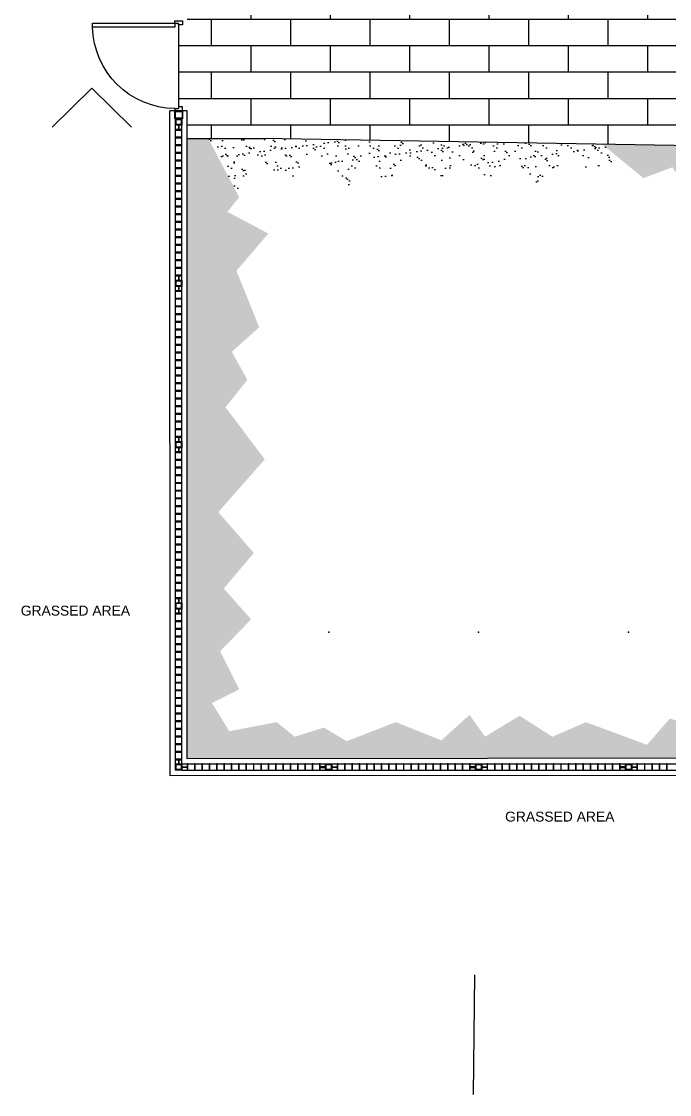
# Model space of a CAD drawing. Header units: inches. Extents: x -48459 to 205009, y 10398 to 54474.
# Drawn here: x -894 to 7274, y 10444 to 23970 of the extents above; entities that cross this region are included whole.
import ezdxf

# ---------------------------------------------------------------- set-up
doc = ezdxf.new("R2010")
doc.units = ezdxf.units.IN
doc.header["$MEASUREMENT"] = 0
for name, color, linetype in [('AR-DOOR', 8, 'Continuous'), ('AR-ELEV-6.5', 9, 'Continuous'), ('AR-Hat', 8, 'Continuous'), ('AR-PS-TEXT', 7, 'Continuous'), ('AR-RAILING', 8, 'Continuous'), ('AR-RAINWATER', 8, 'Continuous'), ('AR-SECTION-LINE', 5, 'Continuous'), ('ARQ-Pavment HATCH', 9, 'Continuous')]:
    doc.layers.add(name, color=color, linetype=linetype)
doc.layers.add('AR-GRAVEL', color=252, linetype='Continuous', true_color=0x696969)
doc.styles.add('3MM', font='arial.ttf', dxfattribs={"height": 2.5})
pattern_1 = [(37.5, (0, 32667.44), (-6.2993, 192.6824), [0, -152, 0, -170, 0, -162.5]), (7.5, (0, 32667.44), (176.9777, 282.2146), [0, -82, 0, -137, 0, -52.5]), (327.5, (-123, 32667.44), (311.4142, 0.5659), [0, -50, 0, -180, 0, -235]), (317.5, (-123, 32667.44), (300.6127, 87.7676), [0, -25, 0, -118, 0, -135])]

# ---------------------------------------------------------------- blocks, each defined once
blk = doc.blocks.new('Door1135')
for p, q in [((30, 100), (30, 50)), ((50, 50), (30, 50)), ((1085, 50), (1105, 50)), ((1105, 100), (1105, 50))]:
    blk.add_line(p, q)
blk.add_lwpolyline([(30, 100), (80, 100), (80, 1135), (30, 1135)], close=True)
for points in [[(30, 100), (0, 100), (0, 0), (50, 0), (50, 50)], [(1105, 100), (1135, 100), (1135, 0), (1085, 0), (1085, 50)]]:
    blk.add_lwpolyline(points)
blk.add_arc((56, 86), 1049, 0.7632, 88.6805)

msp = doc.modelspace()

# ---------------------------------------------------------------- hatches: boundary and pattern name
at = {"layer": 'AR-Hat', "transparency": 33554687}
h = msp.add_hatch(dxfattribs=at)
h.set_pattern_fill('AR-BRSTD', color=8, scale=125)
h.set_pattern_definition([(0, (0, 32667.44), (0, 333.375), []), (90, (0, 32667.44), (-500, 333.375), [333.375, -333.375])])
h.paths.add_polyline_path([(8875, 25977.4), (1192.5, 25977.4), (1192.5, 25762.4), (1135, 25762.4), (1135, 24627.4), (1195.3, 24627.4), (1193.3, 23977.4), (1085.2, 23977.4), (1085.7, 22842.4), (1193.3, 22842.4), (1192.3, 22493.7), (2143.4, 22495), (7922.7, 22394.6), (8872.7, 22394.6)])
at = {"layer": 'AR-Hat', "true_color": 0xb8ffb8, "transparency": 33554687}
h = msp.add_hatch(dxfattribs=at)
h.set_pattern_fill('AR-SAND', color=71, scale=100)
h.set_pattern_definition(pattern_1)
h.paths.add_polyline_path([(8818.6, 18849), (8873.8, 18849), (8872.7, 22394.6), (7922.7, 22394.6), (6428.7, 22420.6), (6943.8, 21995.3), (7310.8, 22132.8), (7494.4, 21846.3), (7999, 22213), (8125.2, 21651.5), (7918.8, 21353.5), (8079.3, 20860.7), (7895.8, 20287.6), (8079.3, 19886.5), (7781.1, 19462.5), (8113.7, 18729), (7849.9, 18534.2), (8125.6, 18083.3), (7827.3, 17464.4), (8160, 17177.9), (7861.7, 16742.4), (8125.6, 16203.7), (7781.5, 15665.1), (7896.2, 14977.4), (7276.8, 15183.7), (6990, 14851.3), (6221.5, 15137.9), (5797.1, 14954.5), (5384.2, 15218.1), (4948.4, 14954.5), (4753.4, 15229.5), (4397.8, 14908.6), (3824.3, 15137.9), (3204.9, 14897.2), (2918.2, 15069.1), (2551.1, 14954.5), (2321.7, 15137.9), (1725.3, 15023.3), (1507.3, 15378.5), (1851.4, 15550.4), (1610.6, 16031.8), (2000.5, 16432.9), (1656.4, 16822.6), (2035, 17269.6), (1587.6, 17785.3), (2172.6, 18450), (1678.2, 19107.4), (1953.5, 19451.2), (1758.5, 19806.5), (2102.6, 20115.9), (1815.9, 20826.5), (2217.3, 21296.4), (1701.2, 21571.4), (1850.3, 21754.8), (1460.3, 22495), (1193.4, 22495), (1199.4, 14676.4), (8759, 14682.3), (8759, 15444.1), (8818.6, 15444.1)])
h = msp.add_hatch(dxfattribs=at)
h.set_pattern_fill('AR-SAND', color=71, scale=100)
h.set_pattern_definition(pattern_1)
h.paths.add_polyline_path([(2780, 22337.4), (3252.4, 21885.3), (3435.4, 22393.9), (3711.5, 21882), (3954.4, 22287.5), (4472.2, 21977.5), (4583.2, 22297.5), (5022.4, 21975.1), (5299.4, 22271.1), (5603.1, 21933.1, -0.0129547), (5696.7, 21978.9), (5725.3, 22184.7), (5837.4, 22036.8, -0.0241308), (6022.6, 22095.1, 0.0454596), (5877.6, 22430.1), (2379.4, 22490.9, 0.0498735), (2211, 22127.7), (2514.6, 21998.9)])
edge = h.paths.add_edge_path()
edge.add_line((6611.9, 22269.3), (6428.7, 22420.6))
edge.add_line((6428.7, 22420.6), (5877.6, 22430.1))
edge.add_arc((4111.2, 21467.3), 2011.8, 18.18321, 28.59463, ccw=False)
edge.add_arc((6533, 20149.1), 2011.8, 97.03464, 104.69905, ccw=False)
edge.add_line((6286.6, 22145.8), (6247.6, 22300.3))
edge.add_line((6247.6, 22300.3), (6338.2, 22151.5))
edge.add_arc((6533, 20149.1), 2011.8, 88.86328, 95.55739, ccw=False)
edge.add_line((6572.9, 22160.5), (6611.9, 22269.3))
edge = h.paths.add_edge_path()
edge.add_line((1460.3, 22495), (1799.3, 21851.6))
edge.add_line((1799.3, 21851.6), (1861.7, 21785.6))
edge.add_line((1861.7, 21785.6), (2038, 22201.1))
edge.add_line((2038, 22201.1), (2211, 22127.7))
edge.add_arc((4111.2, 21467.3), 2011.8, 149.41415, 160.83486, ccw=False)
edge.add_line((2379.4, 22490.9), (2143.4, 22495))
edge.add_line((2143.4, 22495), (1460.3, 22495))

# ---------------------------------------------------------------- linework, layer by layer
at = {"color": 8}
for points in [[(8759.5, 14467.3), (980.5, 14461.3), (978, 22842.4)], [(8759, 14682.3), (1195.4, 14676.4), (1193.3, 22842.4), (978, 22842.4)]]:
    msp.add_lwpolyline(points, dxfattribs=at)
at = {"layer": 'AR-ELEV-6.5'}
msp.add_line((4805, 10443.6), (4818.8, 11952.6), dxfattribs=at)
at = {"layer": 'AR-GRAVEL'}
msp.add_line((1085.2, 23927.4), (1085.2, 22892.4), dxfattribs=at)
at = {"layer": 'AR-RAILING'}
for p, q in [((1127.9, 14610.8), (8542.9, 14610.8)), ((1127.9, 14530.8), (8542.9, 14530.8))]:
    msp.add_line(p, q, dxfattribs=at)
for points in [[(1047.9, 22742.4), (1127.9, 22742.4), (1127.9, 22662.4), (1047.9, 22662.4)], [(1047.9, 22601.6), (1127.9, 22601.6), (1127.9, 22609.6), (1047.9, 22609.6)], [(1091.9, 22609.6), (1091.9, 22662.4), (1083.9, 22662.4), (1083.9, 22609.6)], [(1047.9, 22504.8), (1127.9, 22504.8), (1127.9, 22512.8), (1047.9, 22512.8)], [(1047.9, 22408), (1127.9, 22408), (1127.9, 22416), (1047.9, 22416)], [(1047.9, 22311.2), (1127.9, 22311.2), (1127.9, 22319.2), (1047.9, 22319.2)], [(1047.9, 22214.4), (1127.9, 22214.4), (1127.9, 22222.4), (1047.9, 22222.4)], [(1047.9, 22117.6), (1127.9, 22117.6), (1127.9, 22125.6), (1047.9, 22125.6)], [(1047.9, 22020.8), (1127.9, 22020.8), (1127.9, 22028.8), (1047.9, 22028.8)], [(1047.9, 21924), (1127.9, 21924), (1127.9, 21932), (1047.9, 21932)], [(1047.9, 21827.1), (1127.9, 21827.1), (1127.9, 21835.1), (1047.9, 21835.1)], [(1047.9, 21730.3), (1127.9, 21730.3), (1127.9, 21738.3), (1047.9, 21738.3)], [(1047.9, 21633.5), (1127.9, 21633.5), (1127.9, 21641.5), (1047.9, 21641.5)], [(1047.9, 21536.7), (1127.9, 21536.7), (1127.9, 21544.7), (1047.9, 21544.7)], [(1047.9, 21439.9), (1127.9, 21439.9), (1127.9, 21447.9), (1047.9, 21447.9)], [(1047.9, 21343.1), (1127.9, 21343.1), (1127.9, 21351.1), (1047.9, 21351.1)], [(1047.9, 21246.3), (1127.9, 21246.3), (1127.9, 21254.3), (1047.9, 21254.3)], [(1047.9, 21149.5), (1127.9, 21149.5), (1127.9, 21157.5), (1047.9, 21157.5)], [(1047.9, 21052.7), (1127.9, 21052.7), (1127.9, 21060.7), (1047.9, 21060.7)], [(1047.9, 20955.9), (1127.9, 20955.9), (1127.9, 20963.9), (1047.9, 20963.9)], [(1047.9, 20859.1), (1127.9, 20859.1), (1127.9, 20867.1), (1047.9, 20867.1)], [(1047.9, 20762.3), (1127.9, 20762.3), (1127.9, 20770.3), (1047.9, 20770.3)], [(1047.9, 20709.5), (1127.9, 20709.5), (1127.9, 20629.5), (1047.9, 20629.5)], [(1055.9, 20701.5), (1119.9, 20701.5), (1119.9, 20637.5), (1055.9, 20637.5)], [(1091.9, 20709.5), (1091.9, 20762.3), (1083.9, 20762.3), (1083.9, 20709.5)], [(1047.9, 20568.7), (1127.9, 20568.7), (1127.9, 20576.7), (1047.9, 20576.7)], [(1091.9, 20576.7), (1091.9, 20629.5), (1083.9, 20629.5), (1083.9, 20576.7)], [(1047.9, 20471.9), (1127.9, 20471.9), (1127.9, 20479.9), (1047.9, 20479.9)], [(1047.9, 20375.1), (1127.9, 20375.1), (1127.9, 20383.1), (1047.9, 20383.1)], [(1047.9, 20278.3), (1127.9, 20278.3), (1127.9, 20286.3), (1047.9, 20286.3)], [(1047.9, 20181.5), (1127.9, 20181.5), (1127.9, 20189.5), (1047.9, 20189.5)], [(1047.9, 20084.7), (1127.9, 20084.7), (1127.9, 20092.7), (1047.9, 20092.7)], [(1047.9, 19987.8), (1127.9, 19987.8), (1127.9, 19995.8), (1047.9, 19995.8)], [(1047.9, 19891), (1127.9, 19891), (1127.9, 19899), (1047.9, 19899)], [(1047.9, 19794.2), (1127.9, 19794.2), (1127.9, 19802.2), (1047.9, 19802.2)], [(1047.9, 19697.4), (1127.9, 19697.4), (1127.9, 19705.4), (1047.9, 19705.4)], [(1047.9, 19600.6), (1127.9, 19600.6), (1127.9, 19608.6), (1047.9, 19608.6)], [(1047.9, 19503.8), (1127.9, 19503.8), (1127.9, 19511.8), (1047.9, 19511.8)], [(1047.9, 19407), (1127.9, 19407), (1127.9, 19415), (1047.9, 19415)], [(1047.9, 19310.2), (1127.9, 19310.2), (1127.9, 19318.2), (1047.9, 19318.2)], [(1047.9, 19213.4), (1127.9, 19213.4), (1127.9, 19221.4), (1047.9, 19221.4)], [(1047.9, 19116.6), (1127.9, 19116.6), (1127.9, 19124.6), (1047.9, 19124.6)], [(1047.9, 19019.8), (1127.9, 19019.8), (1127.9, 19027.8), (1047.9, 19027.8)], [(1047.9, 18923), (1127.9, 18923), (1127.9, 18931), (1047.9, 18931)], [(1047.9, 18826.2), (1127.9, 18826.2), (1127.9, 18834.2), (1047.9, 18834.2)], [(1047.9, 18729.4), (1127.9, 18729.4), (1127.9, 18737.4), (1047.9, 18737.4)], [(1047.9, 18676.6), (1127.9, 18676.6), (1127.9, 18596.6), (1047.9, 18596.6)], [(1055.9, 18668.6), (1119.9, 18668.6), (1119.9, 18604.6), (1055.9, 18604.6)], [(1091.9, 18676.6), (1091.9, 18729.4), (1083.9, 18729.4), (1083.9, 18676.6)], [(1047.9, 18535.8), (1127.9, 18535.8), (1127.9, 18543.8), (1047.9, 18543.8)], [(1091.9, 18543.8), (1091.9, 18596.6), (1083.9, 18596.6), (1083.9, 18543.8)], [(1047.9, 18439), (1127.9, 18439), (1127.9, 18447), (1047.9, 18447)], [(1047.9, 18342.2), (1127.9, 18342.2), (1127.9, 18350.2), (1047.9, 18350.2)], [(1047.9, 18245.4), (1127.9, 18245.4), (1127.9, 18253.4), (1047.9, 18253.4)], [(1047.9, 18148.5), (1127.9, 18148.5), (1127.9, 18156.5), (1047.9, 18156.5)], [(1047.9, 18051.7), (1127.9, 18051.7), (1127.9, 18059.7), (1047.9, 18059.7)], [(1047.9, 17954.9), (1127.9, 17954.9), (1127.9, 17962.9), (1047.9, 17962.9)], [(1047.9, 17858.1), (1127.9, 17858.1), (1127.9, 17866.1), (1047.9, 17866.1)], [(1047.9, 17761.3), (1127.9, 17761.3), (1127.9, 17769.3), (1047.9, 17769.3)], [(1047.9, 17664.5), (1127.9, 17664.5), (1127.9, 17672.5), (1047.9, 17672.5)], [(1047.9, 17567.7), (1127.9, 17567.7), (1127.9, 17575.7), (1047.9, 17575.7)], [(1047.9, 17470.9), (1127.9, 17470.9), (1127.9, 17478.9), (1047.9, 17478.9)], [(1047.9, 17374.1), (1127.9, 17374.1), (1127.9, 17382.1), (1047.9, 17382.1)], [(1047.9, 17277.3), (1127.9, 17277.3), (1127.9, 17285.3), (1047.9, 17285.3)], [(1047.9, 17180.5), (1127.9, 17180.5), (1127.9, 17188.5), (1047.9, 17188.5)], [(1047.9, 17083.7), (1127.9, 17083.7), (1127.9, 17091.7), (1047.9, 17091.7)], [(1047.9, 16986.9), (1127.9, 16986.9), (1127.9, 16994.9), (1047.9, 16994.9)], [(1047.9, 16890.1), (1127.9, 16890.1), (1127.9, 16898.1), (1047.9, 16898.1)], [(1047.9, 16793.3), (1127.9, 16793.3), (1127.9, 16801.3), (1047.9, 16801.3)], [(1047.9, 16696.5), (1127.9, 16696.5), (1127.9, 16704.5), (1047.9, 16704.5)], [(1047.9, 16643.7), (1127.9, 16643.7), (1127.9, 16563.7), (1047.9, 16563.7)], [(1091.9, 16643.7), (1091.9, 16696.5), (1083.9, 16696.5), (1083.9, 16643.7)], [(1047.9, 16502.9), (1127.9, 16502.9), (1127.9, 16510.9), (1047.9, 16510.9)], [(1055.9, 16635.7), (1119.9, 16635.7), (1119.9, 16571.7), (1055.9, 16571.7)], [(1091.9, 16510.9), (1091.9, 16563.7), (1083.9, 16563.7), (1083.9, 16510.9)], [(1047.9, 16406.1), (1127.9, 16406.1), (1127.9, 16414.1), (1047.9, 16414.1)], [(1047.9, 16309.2), (1127.9, 16309.2), (1127.9, 16317.2), (1047.9, 16317.2)], [(1047.9, 16212.4), (1127.9, 16212.4), (1127.9, 16220.4), (1047.9, 16220.4)], [(1047.9, 16115.6), (1127.9, 16115.6), (1127.9, 16123.6), (1047.9, 16123.6)], [(1047.9, 16018.8), (1127.9, 16018.8), (1127.9, 16026.8), (1047.9, 16026.8)], [(1047.9, 15922), (1127.9, 15922), (1127.9, 15930), (1047.9, 15930)], [(1047.9, 15825.2), (1127.9, 15825.2), (1127.9, 15833.2), (1047.9, 15833.2)], [(1047.9, 15728.4), (1127.9, 15728.4), (1127.9, 15736.4), (1047.9, 15736.4)], [(1047.9, 15631.6), (1127.9, 15631.6), (1127.9, 15639.6), (1047.9, 15639.6)], [(1047.9, 15534.8), (1127.9, 15534.8), (1127.9, 15542.8), (1047.9, 15542.8)], [(1047.9, 15438), (1127.9, 15438), (1127.9, 15446), (1047.9, 15446)], [(1047.9, 15341.2), (1127.9, 15341.2), (1127.9, 15349.2), (1047.9, 15349.2)], [(1047.9, 15244.4), (1127.9, 15244.4), (1127.9, 15252.4), (1047.9, 15252.4)], [(1047.9, 15147.6), (1127.9, 15147.6), (1127.9, 15155.6), (1047.9, 15155.6)], [(1047.9, 15050.8), (1127.9, 15050.8), (1127.9, 15058.8), (1047.9, 15058.8)], [(1047.9, 14954), (1127.9, 14954), (1127.9, 14962), (1047.9, 14962)], [(1047.9, 14857.2), (1127.9, 14857.2), (1127.9, 14865.2), (1047.9, 14865.2)], [(1047.9, 14760.4), (1127.9, 14760.4), (1127.9, 14768.4), (1047.9, 14768.4)], [(1047.9, 14663.6), (1127.9, 14663.6), (1127.9, 14671.6), (1047.9, 14671.6)], [(1047.9, 14610.8), (1127.9, 14610.8), (1127.9, 14530.8), (1047.9, 14530.8)], [(1091.9, 14610.8), (1091.9, 14663.6), (1083.9, 14663.6), (1083.9, 14610.8)], [(1193.4, 14610.8), (1193.4, 14530.8), (1201.4, 14530.8), (1201.4, 14610.8)], [(1286.2, 14610.8), (1286.2, 14530.8), (1294.2, 14530.8), (1294.2, 14610.8)], [(1379.1, 14610.8), (1379.1, 14530.8), (1387.1, 14530.8), (1387.1, 14610.8)], [(1471.9, 14610.8), (1471.9, 14530.8), (1479.9, 14530.8), (1479.9, 14610.8)], [(1564.8, 14610.8), (1564.8, 14530.8), (1572.8, 14530.8), (1572.8, 14610.8)], [(1657.6, 14610.8), (1657.6, 14530.8), (1665.6, 14530.8), (1665.6, 14610.8)], [(1750.4, 14610.8), (1750.4, 14530.8), (1758.4, 14530.8), (1758.4, 14610.8)], [(1843.3, 14610.8), (1843.3, 14530.8), (1851.3, 14530.8), (1851.3, 14610.8)], [(1936.1, 14610.8), (1936.1, 14530.8), (1944.1, 14530.8), (1944.1, 14610.8)], [(2028.9, 14610.8), (2028.9, 14530.8), (2036.9, 14530.8), (2036.9, 14610.8)], [(2121.8, 14610.8), (2121.8, 14530.8), (2129.8, 14530.8), (2129.8, 14610.8)], [(2214.6, 14610.8), (2214.6, 14530.8), (2222.6, 14530.8), (2222.6, 14610.8)], [(2307.4, 14610.8), (2307.4, 14530.8), (2315.4, 14530.8), (2315.4, 14610.8)], [(2400.3, 14610.8), (2400.3, 14530.8), (2408.3, 14530.8), (2408.3, 14610.8)], [(2493.1, 14610.8), (2493.1, 14530.8), (2501.1, 14530.8), (2501.1, 14610.8)], [(2586.2, 14610.8), (2586.2, 14530.8), (2594.2, 14530.8), (2594.2, 14610.8)], [(2678.8, 14610.8), (2678.8, 14530.8), (2686.8, 14530.8), (2686.8, 14610.8)], [(2771.6, 14610.8), (2771.6, 14530.8), (2779.6, 14530.8), (2779.6, 14610.8)], [(2864.5, 14610.8), (2864.5, 14530.8), (2872.5, 14530.8), (2872.5, 14610.8)], [(2938, 14610.8), (3018, 14610.8), (3018, 14530.8), (2938, 14530.8)], [(3083.5, 14610.8), (3083.5, 14530.8), (3091.5, 14530.8), (3091.5, 14610.8)], [(3176.4, 14610.8), (3176.4, 14530.8), (3184.4, 14530.8), (3184.4, 14610.8)], [(3269.2, 14610.8), (3269.2, 14530.8), (3277.2, 14530.8), (3277.2, 14610.8)], [(3362, 14610.8), (3362, 14530.8), (3370, 14530.8), (3370, 14610.8)], [(3454.9, 14610.8), (3454.9, 14530.8), (3462.9, 14530.8), (3462.9, 14610.8)], [(3547.7, 14610.8), (3547.7, 14530.8), (3555.7, 14530.8), (3555.7, 14610.8)], [(3640.6, 14610.8), (3640.6, 14530.8), (3648.6, 14530.8), (3648.6, 14610.8)], [(3733.4, 14610.8), (3733.4, 14530.8), (3741.4, 14530.8), (3741.4, 14610.8)], [(3826.2, 14610.8), (3826.2, 14530.8), (3834.2, 14530.8), (3834.2, 14610.8)], [(3919.1, 14610.8), (3919.1, 14530.8), (3927.1, 14530.8), (3927.1, 14610.8)], [(4011.9, 14610.8), (4011.9, 14530.8), (4019.9, 14530.8), (4019.9, 14610.8)], [(4104.7, 14610.8), (4104.7, 14530.8), (4112.7, 14530.8), (4112.7, 14610.8)], [(4197.6, 14610.8), (4197.6, 14530.8), (4205.6, 14530.8), (4205.6, 14610.8)], [(4290.4, 14610.8), (4290.4, 14530.8), (4298.4, 14530.8), (4298.4, 14610.8)], [(4383.2, 14610.8), (4383.2, 14530.8), (4391.2, 14530.8), (4391.2, 14610.8)], [(4476.4, 14610.8), (4476.4, 14530.8), (4484.4, 14530.8), (4484.4, 14610.8)], [(4568.9, 14610.8), (4568.9, 14530.8), (4576.9, 14530.8), (4576.9, 14610.8)], [(4661.8, 14610.8), (4661.8, 14530.8), (4669.8, 14530.8), (4669.8, 14610.8)], [(4754.6, 14610.8), (4754.6, 14530.8), (4762.6, 14530.8), (4762.6, 14610.8)], [(4828.1, 14610.8), (4908.1, 14610.8), (4908.1, 14530.8), (4828.1, 14530.8)], [(4973.7, 14610.8), (4973.7, 14530.8), (4981.7, 14530.8), (4981.7, 14610.8)], [(5066.5, 14610.8), (5066.5, 14530.8), (5074.5, 14530.8), (5074.5, 14610.8)], [(5159.3, 14610.8), (5159.3, 14530.8), (5167.3, 14530.8), (5167.3, 14610.8)], [(5252.2, 14610.8), (5252.2, 14530.8), (5260.2, 14530.8), (5260.2, 14610.8)], [(5345, 14610.8), (5345, 14530.8), (5353, 14530.8), (5353, 14610.8)], [(5437.8, 14610.8), (5437.8, 14530.8), (5445.8, 14530.8), (5445.8, 14610.8)], [(5530.7, 14610.8), (5530.7, 14530.8), (5538.7, 14530.8), (5538.7, 14610.8)], [(5623.5, 14610.8), (5623.5, 14530.8), (5631.5, 14530.8), (5631.5, 14610.8)], [(5716.4, 14610.8), (5716.4, 14530.8), (5724.4, 14530.8), (5724.4, 14610.8)], [(5809.2, 14610.8), (5809.2, 14530.8), (5817.2, 14530.8), (5817.2, 14610.8)], [(5902, 14610.8), (5902, 14530.8), (5910, 14530.8), (5910, 14610.8)], [(5994.9, 14610.8), (5994.9, 14530.8), (6002.9, 14530.8), (6002.9, 14610.8)], [(6087.7, 14610.8), (6087.7, 14530.8), (6095.7, 14530.8), (6095.7, 14610.8)], [(6180.5, 14610.8), (6180.5, 14530.8), (6188.5, 14530.8), (6188.5, 14610.8)], [(6273.4, 14610.8), (6273.4, 14530.8), (6281.4, 14530.8), (6281.4, 14610.8)], [(6366.5, 14610.8), (6366.5, 14530.8), (6374.5, 14530.8), (6374.5, 14610.8)], [(6459.1, 14610.8), (6459.1, 14530.8), (6467.1, 14530.8), (6467.1, 14610.8)], [(6551.9, 14610.8), (6551.9, 14530.8), (6559.9, 14530.8), (6559.9, 14610.8)], [(6644.7, 14610.8), (6644.7, 14530.8), (6652.7, 14530.8), (6652.7, 14610.8)], [(6718.3, 14610.8), (6798.3, 14610.8), (6798.3, 14530.8), (6718.3, 14530.8)], [(6863.8, 14610.8), (6863.8, 14530.8), (6871.8, 14530.8), (6871.8, 14610.8)], [(6956.6, 14610.8), (6956.6, 14530.8), (6964.6, 14530.8), (6964.6, 14610.8)], [(7049.5, 14610.8), (7049.5, 14530.8), (7057.5, 14530.8), (7057.5, 14610.8)], [(7142.3, 14610.8), (7142.3, 14530.8), (7150.3, 14530.8), (7150.3, 14610.8)], [(7235.1, 14610.8), (7235.1, 14530.8), (7243.1, 14530.8), (7243.1, 14610.8)], [(1055.9, 14602.8), (1119.9, 14602.8), (1119.9, 14538.8), (1055.9, 14538.8)], [(1193.4, 14566.8), (1127.9, 14566.8), (1127.9, 14574.8), (1193.4, 14574.8)], [(2872.5, 14566.8), (2938, 14566.8), (2938, 14574.8), (2872.5, 14574.8)], [(2946, 14602.8), (3010, 14602.8), (3010, 14538.8), (2946, 14538.8)], [(3083.5, 14566.8), (3018, 14566.8), (3018, 14574.8), (3083.5, 14574.8)], [(4762.6, 14566.8), (4828.1, 14566.8), (4828.1, 14574.8), (4762.6, 14574.8)], [(4836.1, 14602.8), (4900.1, 14602.8), (4900.1, 14538.8), (4836.1, 14538.8)], [(4973.7, 14566.8), (4908.1, 14566.8), (4908.1, 14574.8), (4973.7, 14574.8)], [(6652.7, 14566.8), (6718.3, 14566.8), (6718.3, 14574.8), (6652.7, 14574.8)], [(6726.3, 14602.8), (6790.3, 14602.8), (6790.3, 14538.8), (6726.3, 14538.8)], [(6863.8, 14566.8), (6798.3, 14566.8), (6798.3, 14574.8), (6863.8, 14574.8)]]:
    msp.add_lwpolyline(points, close=True, dxfattribs=at)
for points in [[(1047.9, 14610.8), (1047.9, 22662.4)], [(1127.9, 14610.8), (1127.9, 22662.4)]]:
    msp.add_lwpolyline(points, dxfattribs=at)
at = {"layer": 'AR-RAINWATER'}
for points in [[(1037.9, 22842.4), (1137.9, 22842.4), (1137.9, 22742.4), (1037.9, 22742.4)], [(1045.9, 22834.4), (1129.9, 22834.4), (1129.9, 22750.4), (1045.9, 22750.4)], [(1055.9, 22734.4), (1119.9, 22734.4), (1119.9, 22670.4), (1055.9, 22670.4)]]:
    msp.add_lwpolyline(points, close=True, dxfattribs=at)
for p in [(2978, 16270.4), (4868.1, 16270.4), (6758.3, 16270.4)]:
    msp.add_point(p, dxfattribs=at)
at = {"layer": 'AR-SECTION-LINE'}
for points in [[(-505.5, 22638.1), (-6.4, 23131.2)], [(492.6, 22638.1), (-6.4, 23131.2)]]:
    msp.add_lwpolyline(points, dxfattribs=at)
at = {"layer": 'ARQ-Pavment HATCH'}
for p in [(1193.4, 22495), (7922.7, 22394.6)]:
    msp.add_line(p, (2143.4, 22495), dxfattribs=at)

# ---------------------------------------------------------------- block references
at = {"layer": 'AR-DOOR', "xscale": -1, "rotation": 90}
msp.add_blockref('Door1135', (1137.4, 23977.4), dxfattribs=at)

# ---------------------------------------------------------------- texts
at = {"layer": 'AR-PS-TEXT', "color": 4, "linetype": 'Continuous', "ltscale": 5, "char_height": 125, "width": 5178.809, "attachment_point": 1, "style": '3MM'}
for insert in [(-902.5, 16605.9), (5201.5, 14009.6)]:
    msp.add_mtext('GRASSED AREA', dxfattribs=dict(at, insert=insert))

doc.saveas('drawing.dxf')
